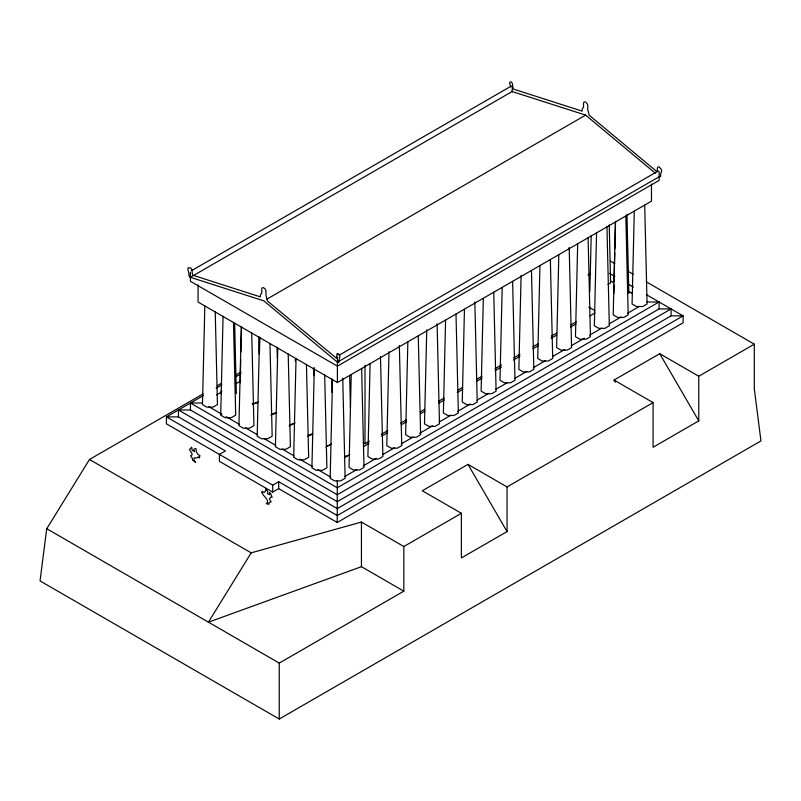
<?xml version="1.0" encoding="UTF-8"?>
<svg xmlns="http://www.w3.org/2000/svg" width="801" height="801" viewBox="0 0 801 801"><rect width="100%" height="100%" fill="white"/><g stroke="black" fill="none" stroke-linecap="round" stroke-linejoin="round"><path stroke-width="1.2" d="M204.836 305.682L202.463 404.605L206.858 407.138L213.066 407.138L217.451 404.605L215.239 311.869M223.068 316.215L220.706 415.138L225.091 417.671L231.299 417.671L235.694 415.138L233.481 322.402M241.311 326.738L238.948 425.661L243.334 428.195L249.542 428.195L253.937 425.661L251.724 332.936M240.701 359.419L240.21 382.808M240.881 351.989L241.501 327.229M259.554 337.271L257.191 436.195L261.577 438.728L267.784 438.728L272.17 436.195L269.957 343.469M259.504 350.998L259.844 337.381M277.797 347.804L275.424 446.728L279.819 449.261L286.027 449.261L290.413 446.728L288.2 353.992M296.04 358.337L293.667 457.261L298.062 459.794L304.27 459.794L308.655 457.261L306.443 364.525M314.312 367.629L311.909 467.794L316.295 470.327L322.503 470.327L326.898 467.794L324.685 375.058M332.515 379.394L330.152 478.317L334.538 480.86L340.745 480.86L345.141 478.317L342.738 378.162M351.238 374.698L349.026 467.424L353.411 469.957L359.619 469.957L364.004 467.424L361.641 368.5M370.102 363.794L367.889 456.53L372.285 459.063L378.493 459.063L382.878 456.53L380.485 356.375M389.006 351.669L386.763 445.636L391.148 448.17L397.356 448.17L401.752 445.636L399.349 345.471M407.849 342.007L405.636 434.743L410.022 437.276L416.23 437.276L420.625 434.743L418.252 335.819M426.753 329.872L424.5 423.849L428.895 426.382L435.103 426.382L439.489 423.849L437.096 323.684M445.586 320.22L443.374 412.956L447.769 415.489L453.977 415.489L458.362 412.956L455.999 314.032M464.46 309.326L462.247 402.052L466.633 404.595L472.84 404.595L477.236 402.052L474.833 301.897M483.333 298.433L481.121 391.158L485.506 393.691L491.714 393.691L496.099 391.158L493.736 292.235M502.197 287.539L499.984 380.265L504.38 382.798L510.587 382.798L514.973 380.265L512.61 281.341M521.101 275.404L518.858 369.371L523.243 371.904L529.451 371.904L533.846 369.371L531.474 270.448M539.944 265.742L537.731 358.478L542.117 361.011L548.325 361.011L552.72 358.478L550.347 259.554M558.818 254.848L556.605 347.584L560.99 350.117L567.198 350.117L571.584 347.584L569.191 247.419M577.681 243.955L575.468 336.69L579.864 339.224L586.072 339.224L590.457 336.69L588.094 237.767M589.826 291.544L591.218 235.824M596.555 233.061L594.342 325.797L598.727 328.33L604.935 328.33L609.331 325.797L606.958 226.873M615.428 222.167L613.216 314.893L617.601 317.426L623.809 317.426L628.194 314.893L625.831 215.97M613.966 284.936L613.846 293.466M614.057 281.221L614.767 252.746M614.858 249.031L615.528 221.787M634.292 211.274L632.079 304L636.475 306.533L642.682 306.533L647.068 304L644.705 205.076M203.134 393.862L89.472 459.484L46.698 528.83L40.05 580.925L279.249 719.028L760.95 440.92L754.302 388.825L754.302 344.18L646.137 281.732M403.834 546.522L361.441 522.052L251.184 552.85L208.41 622.197L361.441 566.687L403.834 591.168L403.834 546.522L461.376 513.301L461.376 557.947L507.053 531.574L507.053 486.928L653.095 402.613L653.095 447.258L698.762 420.885L698.762 376.24L754.302 344.18M190.388 277.296L512.139 91.534M267.144 298.993L585.641 115.114L655.338 173.226M217.201 385.742L221.537 383.238M235.604 375.118L241.021 371.994M203.454 395.524L166.428 416.9L166.428 423.839L220.025 454.788M216.14 388.205L221.877 384.891M235.594 376.971L241.101 373.797M216.55 394.903L221.967 391.779M236.045 383.649L240.38 381.146M252.445 404.625L256.53 402.262M339.103 355.233L657.571 171.364A2.243 1.292 -60 0 1 659.153 172.285L659.153 180.375L337.401 366.137L190.388 281.261L190.388 273.311A2.413 1.392 -60 0 1 190.608 272.19M258.533 401.942L255.899 403.464L252.175 403.464M46.828 528.75L279.249 663.098L403.834 591.168M337.401 362.172L659.413 176.631A1.872 1.081 60 0 0 660.555 176.44A1.872 1.081 60 0 0 660.445 174.818L661.676 171.064L661.316 169.351L658.963 166.758L657.671 167.119L656.94 171.704L589.166 115.184L587.754 109.547L587.754 105.271A3.094 1.792 60 0 0 585.641 102.198A3.094 1.792 60 0 0 583.539 102.838L583.539 107.114L582.117 109.266L582.117 111.119L514.352 89.382L513.171 88.701L512.35 83.394L511.388 82.042L509.977 81.972L509.616 83.284L510.848 86.908M270.818 415.238L274.913 412.875M276.776 412.475L274.142 413.997L271.659 413.997M198.067 284.936L198.067 302.067L337.401 382.508L651.473 201.181L651.473 184.05M219.414 454.397L225.391 450.943L166.428 416.9L178.443 416.9L337.261 508.595L671.098 315.854L683.103 315.854L683.103 322.793L337.261 522.472L278.688 488.65L272.71 492.094L219.414 461.326L219.414 454.397L272.71 485.166L278.688 481.711L337.261 515.534L683.103 315.854L646.347 294.638M289.201 425.852L293.296 423.489M295.018 423.008L292.385 424.53L289.902 424.53M307.584 436.465L312.7 433.511M312.38 434.042L310.628 435.063L308.145 435.063M587.954 274.943L590.587 273.421M325.957 447.078L331.073 444.124M331.504 444.074L328.861 445.586L326.377 445.586M607.959 284.455L610.592 282.943L609.241 224.881M363.203 442.703L365.006 443.744L369.341 441.241M381.266 434.362L387.764 430.608M400.76 423.098L406.187 419.974M420.265 411.844L424.6 409.341M438.688 401.211L444.104 398.077M458.192 389.947L462.527 387.444M476.605 379.314L482.022 376.19M495.028 368.68L501.526 364.926M513.451 358.047L519.949 354.292M532.955 346.783L538.372 343.659M551.368 336.15L556.785 333.026M570.873 324.886L576.289 321.762M344.34 457.691L349.737 454.598M363.404 446.688L368.8 443.564M381.747 436.094L387.143 432.971M401.171 424.87L406.568 421.757M420.605 413.656L424.92 411.163M438.948 403.063L444.345 399.949M457.291 392.47L462.688 389.356M476.725 381.256L482.122 378.142M495.068 370.663L501.546 366.928M513.411 360.07L519.889 356.335M532.845 348.856L538.242 345.742M551.188 338.262L556.585 335.148M570.612 327.048L576.009 323.934M590.037 315.834L595.003 312.971M344.841 476.475L356.755 469.596M363.253 465.842L376.25 458.342M382.758 454.588L394.673 447.709M401.171 443.954L413.086 437.076M419.584 433.321L432.58 425.822M439.088 422.067L451.003 415.188M457.501 411.434L470.497 403.934M476.995 400.18L488.91 393.301M495.408 389.546L507.333 382.668M514.913 378.292L526.828 371.404M533.326 367.659L545.241 360.78M552.83 356.395L564.745 349.516M571.243 345.762L584.239 338.262M589.656 335.138L601.571 328.25M609.16 323.874L621.075 316.996M627.573 313.241L639.488 306.362M659.083 308.926L659.083 301.987L337.261 487.789L190.448 403.033L190.448 409.972L337.261 494.728L659.083 308.926L671.098 308.926L671.098 315.854M671.098 308.926L337.261 501.666L178.443 409.972L178.443 416.9M507.053 486.928L467.994 464.38L422.317 490.753L461.376 513.301M615.268 382.197L614.037 380.064L659.714 353.692L698.762 376.24M647.068 301.987L659.083 301.987M190.448 403.033L202.463 403.033M178.443 409.972L190.448 409.972M344.62 456.119L347.103 456.119M585.641 115.114L511.879 91.454A1.872 1.081 60 0 1 511.418 91.074M610.442 261.126L614.778 263.619M627.754 271.118L633.16 274.232M609.431 273.321L614.828 276.435M627.884 283.975L633.371 287.138M610.402 280.821L613.646 282.683M628.735 291.404L631.969 293.266M588.825 307.103L594.943 310.648M614.037 380.064L653.095 402.613M208.931 406.768L221.877 414.237M226.192 416.73L239.129 424.2M245.597 427.934L257.461 434.783M263.93 438.517L275.794 445.366M282.262 449.101L294.127 455.949M299.514 459.063L312.46 466.532M317.847 469.646L330.783 477.116M89.472 459.484L251.184 552.85M659.714 353.692L698.762 420.885M467.994 464.38L507.053 531.574M626.953 214.358L628.825 293.466M349.647 375.709L350.448 407.909M331.744 378.803L332.085 392.42M313.511 368.27L313.692 375.699M295.299 358.978L295.359 361.451M277.026 347.213L277.306 358.347M258.783 336.68L259.214 354.012M234.663 323.264L236.325 393.712M512.28 91.945L512.28 87.329A2.243 1.292 -60 0 0 510.698 86.408L192.09 270.358A2.413 1.392 -60 0 0 191.87 270.498M365.006 365.276L365.006 443.744M361.441 522.052L361.441 566.687M337.401 382.508L337.401 358.187A2.413 1.392 -60 0 1 337.621 357.076M337.261 480.86L337.261 522.472M279.249 663.098L279.249 719.028M278.688 481.711L278.688 488.65M272.71 485.166L272.71 492.094M221.336 390.127L221.336 393.712M195.444 462.207L192.63 460.235L192.28 458.142L190.598 455.879L192.04 454.938L192.06 453.746L189.447 449.511L191.739 447.188L192.12 450.202L194.573 451.694L193.762 449.161L195.965 448.56L196.265 451.494L198.057 454.608L199.92 455.419L199.359 457.992L198.578 456.78L196.886 457.932L194.042 457.942L194.022 460.375L195.444 462.207M262.027 492.245C261.607 495.218 268.916 498.512 267.494 503.238L266.563 503.058L266.332 503.699L269.006 504.28L269.126 502.487L271.139 501.917L269.376 498.823L270.768 497.161L272.12 497.391L270.578 493.296L269.496 492.555L269.607 494.758L267.474 493.696L267.814 491.754L265.642 488.37L265.762 490.933L263.95 492.535L262.087 491.193L262.027 492.245M337.181 353.792L336.37 358.157L267.414 300.946L266.002 295.309L266.002 291.033A3.094 1.792 60 0 0 263.889 287.959A3.094 1.792 60 0 0 261.777 288.6L261.777 292.876L260.365 295.028L260.365 296.881L192.6 275.144L191.86 269.717L190.578 267.854L188.225 267.734L187.865 269.046L189.086 274.202A1.872 1.081 60 0 0 188.976 275.704A1.872 1.081 60 0 0 190.117 277.216L263.889 300.876L337.662 362.392A1.872 1.081 60 0 0 338.803 362.202A1.872 1.081 60 0 0 338.693 360.58L339.914 356.835L339.564 355.113L338.142 353.551L337.181 353.792"/></g></svg>
